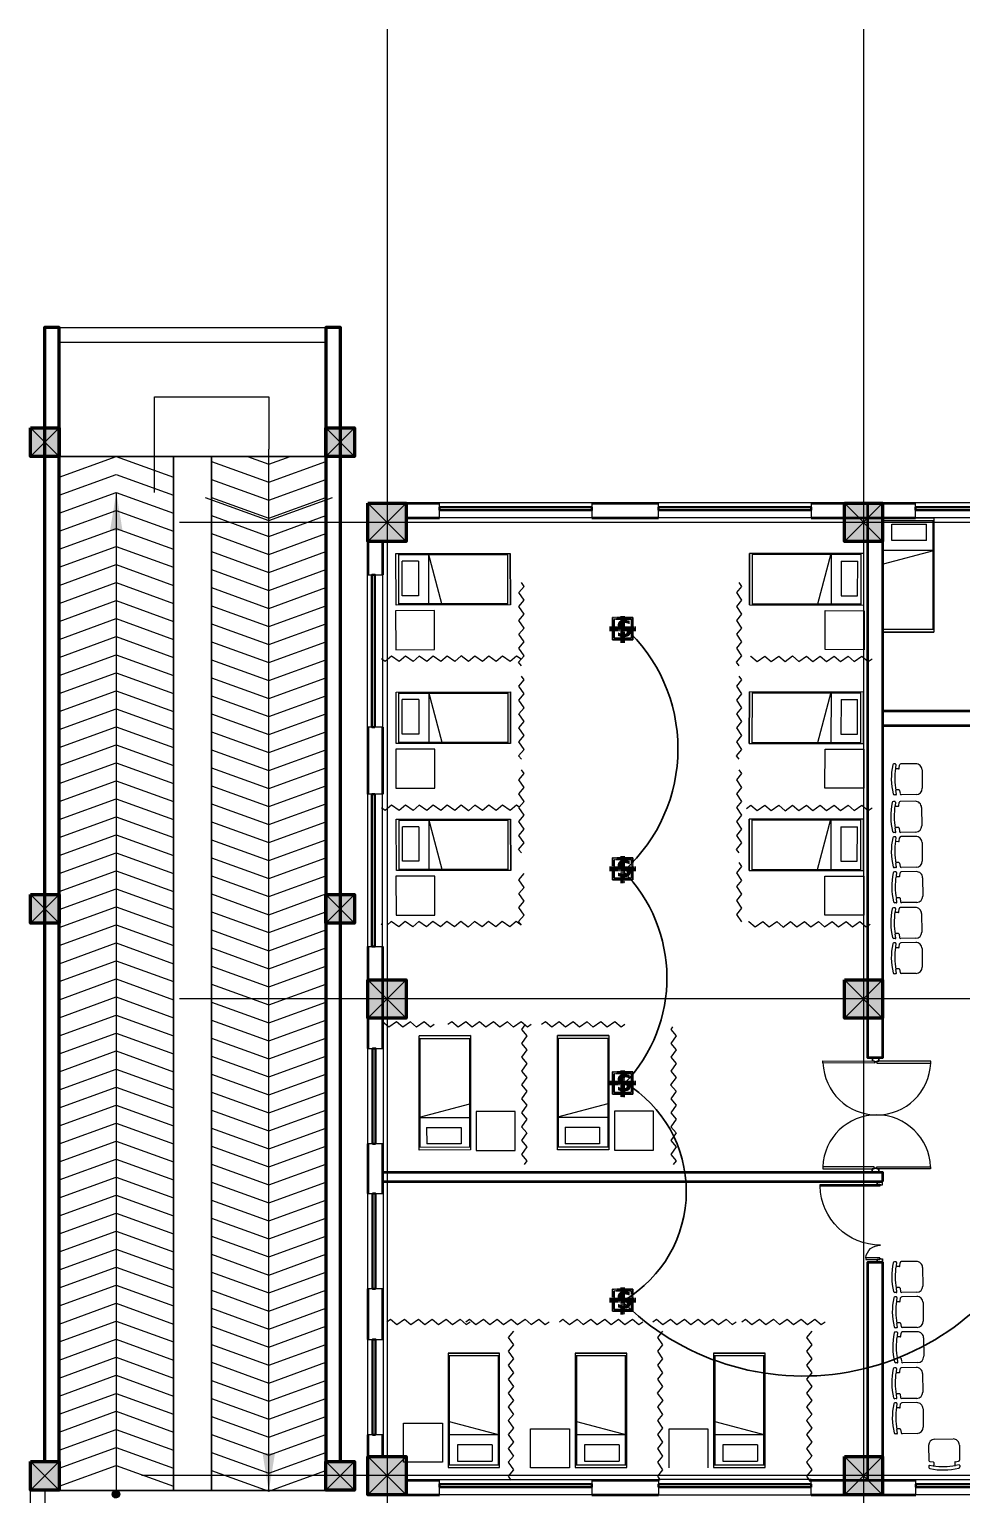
# Model space of a CAD drawing. Header units: millimetres. Extents: x 2399484 to 3337895, y 3598750 to 3969149.
# Drawn here: x 2501429 to 2516106, y 3671716 to 3694774 of the extents above; entities that cross this region are included whole.
import ezdxf

# ---------------------------------------------------------------- set-up
doc = ezdxf.new("R2010")
doc.units = ezdxf.units.MM
doc.header["$MEASUREMENT"] = 0
doc.linetypes.add('CENTER', pattern=[2, 1.25, -0.25, 0.25, -0.25])
for name, color, linetype, lineweight in [('centreline', 52, 'CENTER', 5), ('Column-0.5', 14, 'Continuous', 50), ('Dimension- 0.15', 114, 'Continuous', 15), ('door', 41, 'Continuous', 5), ('Door Opening-0.09', 253, 'Continuous', 9), ('Furniture Hospital-0.09', 44, 'Continuous', 9), ('Hatch', 9, 'Continuous', 9), ('hatch-1', 53, 'Continuous', 15), ('Sill Level', 140, 'Continuous', 20), ('stairs', 6, 'Continuous', 25), ('WALL 0.2', 7, 'Continuous', 20), ('wall 0.4', 7, 'Continuous', 40), ('Wall-0.5', 7, 'Continuous', 50), ('WINDOW', 152, 'Continuous', 30), ('Windows Plan', 152, 'Continuous', 35)]:
    doc.layers.add(name, color=color, linetype=linetype, lineweight=lineweight)
doc.layers.add('conduit for speaker', color=100, linetype='Continuous')
doc.layers.add('Speaker', color=200, linetype='CENTER')
doc.styles.add('5P2', font='verdana.ttf', dxfattribs={"height": 500})
doc.styles.get("Standard").update_dxf_attribs({"font": 'arial.ttf'})
doc.linetypes.add('ZIGZAG', pattern='A,0.0001,-0.2,[131,ltypeshp.shx,S=0.2,R=0,X=-0.2,Y=0],-0.4,[131,ltypeshp.shx,S=0.2,R=180,X=0.2,Y=0],-0.2', length=0.8001)
doc.dimstyles.get("Standard").update_dxf_attribs({"dimtxt": 500, "dimasz": 100, "dimexe": 100, "dimexo": 200, "dimgap": 0.09, "dimtad": 0, "dimtoh": 1, "dimdec": 0, "dimzin": 0, "dimdsep": 46, "dimtxsty": 'Standard', "dimblk": 'DOT', "dimcen": 0, "dimclrd": 256, "dimclre": 256, "dimclrt": 256, "dimadec": 0, "dimazin": 0, "dimtfac": 1, "dimtdec": 0, "dimtofl": 0, "dimtmove": 0, "dimatfit": 3, "dimfxl": 1, "dimtolj": 1, "dimtzin": 0, "dimlwd": -1, "dimlwe": -1, "dimarcsym": 1})

# ---------------------------------------------------------------- blocks, each defined once
blk = doc.blocks.new('2ft column')
at = {"layer": 'Hatch', "ltscale": 5}
h = blk.add_hatch(color=256, dxfattribs=at)
h.dxf.hatch_style = 1
h.paths.add_polyline_path([(2207385, 4176559), (2207985, 4176559), (2207985, 4175959), (2207385, 4175959)])
at = {"layer": 'Column-0.5', "ltscale": 5}
blk.add_lwpolyline([(2207385, 4176559), (2207985, 4176559), (2207985, 4175959), (2207385, 4175959)], close=True, dxfattribs=at)
at = {"layer": 'Defpoints', "ltscale": 5}
for points in [[(2207985, 4176559), (2207385, 4175959)], [(2207985, 4175959), (2207385, 4176559)]]:
    blk.add_lwpolyline(points, dxfattribs=at)
blk = doc.blocks.new('main grid')
at = {"layer": 'centreline', "ltscale": 5}
for p, q in [((2518911, 4018930), (2518911, 3987284)), ((2526411, 4018930), (2526411, 3987284)), ((2559988, 4011172), (2515645, 4011172)), ((2559988, 4003672), (2515645, 4003672)), ((2559388, 3996172), (2515045, 3996172)), ((2559988, 3996172), (2515645, 3996172))]:
    blk.add_line(p, q, dxfattribs=at)
at = {"layer": 'Hatch'}
for p in [(311226, -165087), (318726, -165087), (311226, -172587), (318726, -172587), (311226, -180087), (318726, -180087)]:
    blk.add_blockref('2ft column', p, dxfattribs=at)
blk = doc.blocks.new('_Dot')
at = {"color": 0, "linetype": 'ByBlock', "lineweight": -2}
blk.add_line((-0.5, 0), (-1, 0), dxfattribs=at)
at = {"color": 0, "linetype": 'ByBlock', "lineweight": -3, "const_width": 0.5}
blk.add_lwpolyline([(-0.25, 0, 1), (0.25, 0, 1)], format="xyb", close=True, dxfattribs=at)
blk = doc.blocks.new('BED')
at = {"layer": 'Furniture Hospital-0.09'}
for p, q in [((-2.12, 0.475), (-2.12, -0.475)), ((-2.12, -0.475), (-2.12, 0.475)), ((-0.008, 0.475), (-2.12, 0.475)), ((-2.07, 0.475), (-2.07, -0.475)), ((-0.058, 0.455), (-2.07, 0.455)), ((-0.855, -0.455), (-0.61, 0.475)), ((-0.61, 0.475), (-0.61, -0.455)), ((-0.425, 0.336), (-0.426, -0.303)), ((-0.425, 0.336), (-0.121, 0.336)), ((-0.121, -0.303), (-0.121, 0.336)), ((-0.058, -0.475), (-0.058, 0.475)), ((-0.008, -0.475), (-0.008, 0.475)), ((-2.12, -0.475), (-0.008, -0.475)), ((-2.07, -0.455), (-0.058, -0.455)), ((-0.426, -0.303), (-0.121, -0.303))]:
    blk.add_line(p, q, dxfattribs=at)
blk = doc.blocks.new("door 5'")
at = {"layer": 'door', "ltscale": 1000}
for points in [[(2177525, 4317078), (2177525, 4317062), (2177516, 4317062), (2177516, 4317020), (2177473, 4317020), (2177474, 4317105)], [(2177525, 4317062), (2177525, 4317105), (2177474, 4317105), (2177473, 4317020)], [(2177473, 4317020), (2177516, 4317020)], [(2177474, 4317105), (2177516, 4317105)], [(2178697, 4316120), (2178697, 4317060), (2178671, 4317060), (2178671, 4316120), (2178697, 4316120)], [(2178689, 4317076), (2178689, 4317060), (2178697, 4317060), (2178697, 4317018), (2178740, 4317018), (2178740, 4317104)], [(2178689, 4317060), (2178689, 4317104), (2178740, 4317104), (2178740, 4317018)], [(2178740, 4317018), (2178697, 4317018)]]:
    blk.add_lwpolyline(points, dxfattribs=at)
blk.add_lwpolyline([(2177516, 4316839), (2177516, 4317062), (2177543, 4317062), (2177543, 4316839)], close=True, dxfattribs=at)
at = {"layer": 'Door Opening-0.09', "ltscale": 1000}
for centre, radius, start, end in [((2177516, 4317062), 224, 276.6944, 2.344), ((2178697, 4317076), 957, 180.3416, 268.4244)]:
    blk.add_arc(centre, radius, start, end, dxfattribs=at)
at = {"layer": 'WINDOW', "ltscale": 5}
blk.add_line((2177474, 4317104), (2177474, 4317104), dxfattribs=at)
blk = doc.blocks.new('MAIN DOOR')
at = {"layer": 'door', "ltscale": 1000}
for points in [[(2313.47, 188.53), (2347.4, 188.53), (2347.4, 187.28), (2313.47, 187.28)], [(2381.32, 188.53), (2348.88, 188.53), (2348.88, 187.28), (2381.32, 187.28)]]:
    blk.add_lwpolyline(points, close=True, dxfattribs=at)
for points in [[(2346.08, 190.6), (2346.08, 188.53)], [(2348.88, 188.12), (2347.4, 188.12), (2347.4, 188.53), (2346.08, 188.53), (2346.08, 190.6), (2350.2, 190.6)], [(2347.4, 188.12), (2348.88, 188.12), (2348.88, 188.53), (2350.2, 188.53), (2350.2, 190.6), (2346.08, 190.6)], [(2350.2, 190.6), (2350.2, 188.53)], [(2313.41, 120.66), (2347.33, 120.66), (2347.33, 121.91), (2313.41, 121.91), (2313.41, 120.66)], [(2348.82, 121.07), (2347.33, 121.07), (2347.33, 120.66), (2346.01, 120.66), (2346.01, 118.6), (2350.14, 118.6)], [(2347.33, 121.07), (2348.82, 121.07), (2348.82, 120.66), (2350.14, 120.66), (2350.14, 118.6), (2346.01, 118.6)], [(2346.01, 118.6), (2346.01, 120.66)], [(2381.26, 120.66), (2348.82, 120.66), (2348.82, 121.91), (2381.26, 121.91), (2381.26, 120.66)], [(2350.14, 118.6), (2350.14, 120.66)]]:
    blk.add_lwpolyline(points, dxfattribs=at)
at = {"layer": 'Door Opening-0.09', "ltscale": 1000}
for centre, radius, start, end in [((2347.4, 188.53), 33.94, 182.11678, 357.88255), ((2347.33, 120.66), 33.95, 2.11669, 177.88264)]:
    blk.add_arc(centre, radius, start, end, dxfattribs=at)
at = {"layer": 'WINDOW', "ltscale": 5}
blk.add_line((2350.14, 190.6), (2350.14, 190.6), dxfattribs=at)
blk = doc.blocks.new('BCHAIR')
at = {"layer": 'Furniture Hospital-0.09'}
for p, q in [((-0.15, 0), (0.15, 0)), ((-0.25, -0.1), (-0.25, -0.342)), ((0.25, -0.1), (0.25, -0.342)), ((-0.25, -0.431), (-0.25, -0.454)), ((-0.239, -0.421), (-0.181, -0.429)), ((-0.179, -0.369), (-0.232, -0.362)), ((-0.17, -0.379), (-0.17, -0.419)), ((0.17, -0.379), (0.17, -0.419)), ((0.179, -0.369), (0.232, -0.362)), ((0.239, -0.421), (0.181, -0.429)), ((0.25, -0.431), (0.25, -0.454))]:
    blk.add_line(p, q, dxfattribs=at)
for centre, radius, start, end in [((-0.15, -0.1), 0.1, 90, 180), ((0.15, -0.1), 0.1, 360, 90), ((-0.23, -0.342), 0.02, 180, 262.875), ((-0.24, -0.431), 0.01, 82.875, 180), ((-0.23, -0.454), 0.02, 180, 257.4986), ((0, 0.583), 1.083, 257.4986, 282.5014), ((-0.18, -0.419), 0.01, 262.875, 0), ((0, 0.594), 1.039, 259.9886, 280.0345), ((-0.18, -0.379), 0.01, 0, 82.875), ((0.18, -0.379), 0.01, 97.125, 180), ((0.18, -0.419), 0.01, 180, 277.125), ((0.23, -0.342), 0.02, 277.125, 360), ((0.23, -0.454), 0.02, 282.5014, 0), ((0.24, -0.431), 0.01, 0, 97.125)]:
    blk.add_arc(centre, radius, start, end, dxfattribs=at)
blk = doc.blocks.new('w1')
at = {"layer": 'Sill Level'}
blk.add_lwpolyline([(2460641, 3827503), (2460641, 3825103), (2460401, 3825103), (2460401, 3827503)], close=True, dxfattribs=at)
at = {"layer": 'Windows Plan'}
blk.add_lwpolyline([(2460521, 3825103), (2460521, 3827503), (2460473, 3827503), (2460473, 3825103)], close=True, dxfattribs=at)
blk = doc.blocks.new('w2')
at = {"layer": 'Sill Level'}
blk.add_lwpolyline([(2444138, 3818930), (2445638, 3818930), (2445638, 3818690), (2444138, 3818690)], close=True, dxfattribs=at)
at = {"layer": 'Windows Plan'}
blk.add_lwpolyline([(2445638, 3818810), (2444138, 3818810), (2444138, 3818762), (2445638, 3818762)], close=True, dxfattribs=at)
blk = doc.blocks.new('Speaker')
at = {"layer": 'Speaker', "ltscale": 3}
for p, q in [((1442033.3, -1133785.1), (1442033.3, -1133947.9)), ((1442043.3, -1133785.1), (1442043.3, -1133947.9)), ((1442053.3, -1133785.6), (1442053.3, -1133947.9)), ((1441963.2, -1133871.7), (1442122.2, -1133871.7)), ((1441963.9, -1133851.7), (1442123.7, -1133851.7)), ((1441964.3, -1133861.7), (1442123.3, -1133861.7))]:
    blk.add_line(p, q, dxfattribs=at)
for points in [[(1441980.9, -1133794.7), (1442105.8, -1133794.7), (1442105.8, -1133928.6), (1441980.9, -1133928.6)], [(1441990.9, -1133804.7), (1442095.8, -1133804.7), (1442095.8, -1133918.6), (1441990.9, -1133918.6)]]:
    blk.add_lwpolyline(points, close=True, dxfattribs=at)
at = {"layer": 'Speaker', "ltscale": 3, "insert": (1442003.5, -1133810.2), "char_height": 99.941, "width": 119.93, "attachment_point": 1, "style": '5P2'}
blk.add_mtext('{\\fVerdana|b1|i0|c0|p34;S}', dxfattribs=at)
blk = doc.blocks.new('RAMP23')
at = {"layer": 'Dimension- 0.15', "ltscale": 5}
h = blk.add_hatch(dxfattribs=at)
h.set_pattern_fill('ANSI31', color=256, scale=25.555556, angle=90)
h.set_pattern_definition([(135, (1623697.9227, 1877740.101), (-2.258813329, -2.258813329), [])])
h.paths.add_polyline_path([(2418321, 3996255), (2418380, 3996255), (2418380, 3996196, -0.414214)])
h.paths.add_polyline_path([(2418321, 3996255, -0.414214), (2418380, 3996314), (2418380, 3996255)])
h.paths.add_polyline_path([(2418380, 3996255), (2418380, 3996314, -0.414214), (2418439, 3996255)])
h.paths.add_polyline_path([(2418380, 3996196), (2418380, 3996255), (2418439, 3996255, -0.414214)])
blk.add_lwpolyline([(2418984, 4012016), (2418984, 4013523), (2420784, 4013523), (2420784, 4012700)], dxfattribs=at)
blk.add_circle((2418380, 3996255), 59.1, dxfattribs=at)
at = {"layer": 'hatch-1', "color": 4, "lineweight": 0, "ltscale": 5}
for points in [[(2417484, 4012256), (2418384, 4012583), (2419284, 4012256)], [(2420447, 4012583), (2420784, 4012460), (2421122, 4012583)], [(2419884, 4012503), (2420784, 4012177), (2421684, 4012503)], [(2417484, 4011973), (2418384, 4012299), (2419284, 4011973)], [(2419884, 4012220), (2420784, 4011893), (2421684, 4012220)], [(2417484, 4011689), (2418384, 4012016), (2419284, 4011689)], [(2419782, 4011938), (2420784, 4011574), (2421787, 4011938)], [(2419884, 4011936), (2420784, 4011610), (2421684, 4011936)], [(2417484, 4011406), (2418384, 4011732), (2419284, 4011406)], [(2417484, 4011122), (2418384, 4011449), (2419284, 4011122)], [(2419884, 4011653), (2420784, 4011326), (2421684, 4011653)], [(2419884, 4011369), (2420784, 4011043), (2421684, 4011369)], [(2417484, 4010839), (2418384, 4011165), (2419284, 4010839)], [(2419884, 4011086), (2420784, 4010759), (2421684, 4011086)], [(2417484, 4010555), (2418384, 4010882), (2419284, 4010555)], [(2419884, 4010802), (2420784, 4010476), (2421684, 4010802)], [(2417484, 4010272), (2418384, 4010598), (2419284, 4010272)], [(2419884, 4010519), (2420784, 4010192), (2421684, 4010519)], [(2417484, 4009988), (2418384, 4010315), (2419284, 4009988)], [(2419884, 4010235), (2420784, 4009909), (2421684, 4010235)], [(2417484, 4009705), (2418384, 4010031), (2419284, 4009705)], [(2419884, 4009952), (2420784, 4009625), (2421684, 4009952)], [(2417484, 4009421), (2418384, 4009748), (2419284, 4009421)], [(2419884, 4009668), (2420784, 4009342), (2421684, 4009668)], [(2417484, 4009138), (2418384, 4009464), (2419284, 4009138)], [(2419884, 4009385), (2420784, 4009058), (2421684, 4009385)], [(2417484, 4008854), (2418384, 4009181), (2419284, 4008854)], [(2417484, 4008571), (2418384, 4008897), (2419284, 4008571)], [(2419884, 4009101), (2420784, 4008775), (2421684, 4009101)], [(2419884, 4008818), (2420784, 4008491), (2421684, 4008818)], [(2417484, 4008287), (2418384, 4008614), (2419284, 4008287)], [(2419884, 4008534), (2420784, 4008208), (2421684, 4008534)], [(2417484, 4008004), (2418384, 4008330), (2419284, 4008004)], [(2419884, 4008251), (2420784, 4007924), (2421684, 4008251)], [(2417484, 4007721), (2418384, 4008047), (2419284, 4007721)], [(2417484, 4007437), (2418384, 4007763), (2419284, 4007437)], [(2419884, 4007967), (2420784, 4007641), (2421684, 4007967)], [(2419884, 4007684), (2420784, 4007357), (2421684, 4007684)], [(2417484, 4007154), (2418384, 4007480), (2419284, 4007154)], [(2419884, 4007400), (2420784, 4007074), (2421684, 4007400)], [(2417484, 4006870), (2418384, 4007196), (2419284, 4006870)], [(2419884, 4007117), (2420784, 4006791), (2421684, 4007117)], [(2417484, 4006587), (2418384, 4006913), (2419284, 4006587)], [(2419884, 4006833), (2420784, 4006507), (2421684, 4006833)], [(2417484, 4006303), (2418384, 4006629), (2419284, 4006303)], [(2419884, 4006550), (2420784, 4006224), (2421684, 4006550)], [(2417484, 4006020), (2418384, 4006346), (2419284, 4006020)], [(2419884, 4006266), (2420784, 4005940), (2421684, 4006266)], [(2417484, 4005736), (2418384, 4006062), (2419284, 4005736)], [(2419884, 4005983), (2420784, 4005657), (2421684, 4005983)], [(2417484, 4005453), (2418384, 4005779), (2419284, 4005453)], [(2419884, 4005699), (2420784, 4005373), (2421684, 4005699)], [(2417484, 4005169), (2418384, 4005495), (2419284, 4005169)], [(2417484, 4004886), (2418384, 4005212), (2419284, 4004886)], [(2419884, 4005416), (2420784, 4005090), (2421684, 4005416)], [(2419884, 4005132), (2420784, 4004806), (2421684, 4005132)], [(2417484, 4004602), (2418384, 4004928), (2419284, 4004602)], [(2419884, 4004849), (2420784, 4004523), (2421684, 4004849)], [(2417484, 4004319), (2418384, 4004645), (2419284, 4004319)], [(2419884, 4004565), (2420784, 4004239), (2421684, 4004565)], [(2417484, 4004035), (2418384, 4004361), (2419284, 4004035)], [(2419884, 4004282), (2420784, 4003956), (2421684, 4004282)], [(2417484, 4003752), (2418384, 4004078), (2419284, 4003752)], [(2417484, 4003752), (2418384, 4004078), (2419284, 4003752)], [(2419884, 4003998), (2420784, 4003672), (2421684, 4003998)], [(2417484, 4003468), (2418384, 4003794), (2419284, 4003468)], [(2419884, 4003715), (2420784, 4003389), (2421684, 4003715)], [(2417484, 4003185), (2418384, 4003511), (2419284, 4003185)], [(2419884, 4003431), (2420784, 4003105), (2421684, 4003431)], [(2417484, 4002901), (2418384, 4003228), (2419284, 4002901)], [(2419884, 4003148), (2420784, 4002822), (2421684, 4003148)], [(2417484, 4002618), (2418384, 4002944), (2419284, 4002618)], [(2419884, 4002864), (2420784, 4002538), (2421684, 4002864)], [(2417484, 4002334), (2418384, 4002661), (2419284, 4002334)], [(2419884, 4002581), (2420784, 4002255), (2421684, 4002581)], [(2417484, 4002051), (2418384, 4002377), (2419284, 4002051)], [(2419884, 4002298), (2420784, 4001971), (2421684, 4002298)], [(2417484, 4001767), (2418384, 4002094), (2419284, 4001767)], [(2419884, 4002014), (2420784, 4001688), (2421684, 4002014)], [(2417484, 4001484), (2418384, 4001810), (2419284, 4001484)], [(2417484, 4001200), (2418384, 4001527), (2419284, 4001200)], [(2419884, 4001731), (2420784, 4001404), (2421684, 4001731)], [(2419884, 4001447), (2420784, 4001121), (2421684, 4001447)], [(2417484, 4000917), (2418384, 4001243), (2419284, 4000917)], [(2419884, 4001164), (2420784, 4000837), (2421684, 4001164)], [(2417484, 4000633), (2418384, 4000960), (2419284, 4000633)], [(2419884, 4000880), (2420784, 4000554), (2421684, 4000880)], [(2417484, 4000350), (2418384, 4000676), (2419284, 4000350)], [(2419884, 4000597), (2420784, 4000270), (2421684, 4000597)], [(2417484, 4000066), (2418384, 4000393), (2419284, 4000066)], [(2419884, 4000313), (2420784, 3999987), (2421684, 4000313)], [(2417484, 3999783), (2418384, 4000109), (2419284, 3999783)], [(2419884, 4000030), (2420784, 3999703), (2421684, 4000030)], [(2417484, 3999499), (2418384, 3999826), (2419284, 3999499)], [(2419884, 3999746), (2420784, 3999420), (2421684, 3999746)], [(2417484, 3999216), (2418384, 3999542), (2419284, 3999216)], [(2419884, 3999463), (2420784, 3999136), (2421684, 3999463)], [(2417484, 3998932), (2418384, 3999259), (2419284, 3998932)], [(2419884, 3999179), (2420784, 3998853), (2421684, 3999179)], [(2417484, 3998649), (2418384, 3998975), (2419284, 3998649)], [(2419884, 3998896), (2420784, 3998569), (2421684, 3998896)], [(2417484, 3998365), (2418384, 3998692), (2419284, 3998365)], [(2419884, 3998612), (2420784, 3998286), (2421684, 3998612)], [(2417484, 3998082), (2418384, 3998408), (2419284, 3998082)], [(2419884, 3998329), (2420784, 3998002), (2421684, 3998329)], [(2417484, 3997798), (2418384, 3998125), (2419284, 3997798)], [(2417484, 3997515), (2418384, 3997841), (2419284, 3997515)], [(2419884, 3998045), (2420784, 3997719), (2421684, 3998045)], [(2419884, 3997762), (2420784, 3997435), (2421684, 3997762)], [(2417484, 3997231), (2418384, 3997558), (2419284, 3997231)], [(2419884, 3997478), (2420784, 3997152), (2421684, 3997478)], [(2417484, 3996948), (2418384, 3997274), (2419284, 3996948)], [(2419884, 3997195), (2420784, 3996868), (2421684, 3997195)], [(2417484, 3996664), (2418384, 3996991), (2419284, 3996664)], [(2419884, 3996911), (2420784, 3996585), (2421684, 3996911)], [(2417484, 3996381), (2418384, 3996707), (2419284, 3996381)], [(2417484, 3996381), (2418384, 3996707), (2419284, 3996381)], [(2419884, 3996628), (2420784, 3996301), (2421684, 3996628)]]:
    blk.add_lwpolyline(points, dxfattribs=at)
at = {"layer": 'stairs', "ltscale": 5}
for points in [[(2417484, 4012583), (2421684, 4012583)], [(2419284, 3996313), (2419284, 4012583)], [(2419884, 3996313), (2419884, 4012583)], [(2417484, 3996313), (2421684, 3996313)]]:
    blk.add_lwpolyline(points, dxfattribs=at)
at = {"layer": 'WALL 0.2', "ltscale": 5}
for points in [[(2417484, 4014613), (2421684, 4014613)], [(2417484, 4014383), (2421684, 4014383)]]:
    blk.add_lwpolyline(points, dxfattribs=at)
at = {"layer": 'Wall-0.5', "ltscale": 5}
for points in [[(2417254, 3996768), (2417484, 3996768), (2417484, 4014613), (2417254, 4014613)], [(2421684, 3996768), (2421914, 3996768), (2421914, 4014613), (2421684, 4014613)]]:
    blk.add_lwpolyline(points, close=True, dxfattribs=at)
at = {"layer": 'Hatch', "xscale": 0.75, "yscale": 0.75, "zscale": 0.75}
for p in [(761496, 880614), (766146, 880614), (761496, 873271), (766146, 873271), (761496, 864349), (766146, 864349)]:
    blk.add_blockref('2ft column', p, dxfattribs=at)
at = {"layer": 'Dimension- 0.15', "ltscale": 5}
for points, override in [([(2420784, 3996301), (2420784, 4012700)], {"dimasz": 600, "dimfxl": 500, "dimfxlon": 1}), ([(2418384, 4012016), (2418380, 3996313)], {"dimasz": 600, "dimgap": 0.09, "dimtad": 0, "dimfxl": 500, "dimfxlon": 1})]:
    blk.add_leader(points, dimstyle='Standard', override=override, dxfattribs=at)

msp = doc.modelspace()

# ---------------------------------------------------------------- linework, layer by layer
at = {"layer": 'conduit for speaker', "ltscale": 5}
for centre, radius, start, end in [((2509046.3, 3683453.5), 2593.5, 312.40258, 47.59742), ((2509061.8, 3679846.5), 2403.7, 316.14712, 44.7403), ((2509780.3, 3676489.6), 1990.4, 300.65718, 58.92354), ((2513610.6, 3677622.1), 4039.1, 224.77245, 335.36679)]:
    msp.add_arc(centre, radius, start, end, dxfattribs=at)
at = {"layer": 'Furniture Hospital-0.09'}
for points in [[(2507809.1, 3685013.3), (2507808.3, 3685626.7), (2507195, 3685625.9), (2507195.7, 3685012.6)], [(2513956.3, 3685013.3), (2513957.1, 3685626.7), (2514570.4, 3685625.9), (2514569.7, 3685012.6)], [(2507811.8, 3682835.3), (2507811, 3683448.7), (2507197.7, 3683447.9), (2507198.5, 3682834.6)], [(2513953.6, 3682835.3), (2513954.4, 3683448.7), (2514567.7, 3683447.9), (2514566.9, 3682834.6)], [(2507814.3, 3680835.3), (2507813.5, 3681448.7), (2507200.2, 3681447.9), (2507201, 3680834.6)], [(2513951.1, 3680835.3), (2513951.8, 3681448.7), (2514565.2, 3681447.9), (2514564.4, 3680834.6)], [(2509076.1, 3677747.8), (2508462.7, 3677747.1), (2508463.5, 3677133.7), (2509076.8, 3677134.5)], [(2511254.1, 3677750.6), (2510640.7, 3677749.8), (2510641.5, 3677136.5), (2511254.8, 3677137.2)], [(2507320.7, 3672840.4), (2507934, 3672840.4), (2507934, 3672227), (2507320.7, 3672227)], [(2509320.7, 3672751.5), (2509934, 3672751.5), (2509934, 3672138.2), (2509320.7, 3672138.2)]]:
    msp.add_lwpolyline(points, close=True, dxfattribs=at)
msp.add_lwpolyline([(2511498.7, 3672138.2), (2511498.7, 3672751.5), (2512112, 3672751.5), (2512112, 3672138.2)], dxfattribs=at)
at = {"layer": 'WALL 0.2', "ltscale": 5}
for points in [[(2506759.8, 3665008), (2501428.6, 3668583.9), (2501448.5, 3671787.9)], [(2506915, 3665177.7), (2501659.7, 3668684.3), (2501678.5, 3671785.5)]]:
    msp.add_lwpolyline(points, dxfattribs=at)
at = {"layer": 'wall 0.4', "ltscale": 5}
for p, q in [((2507359.8, 3687316.3), (2507884.8, 3687316.3)), ((2510284.8, 3687316.3), (2511334.8, 3687316.3)), ((2513734.8, 3687316.3), (2515378.5, 3687316.3)), ((2507359.8, 3687086.3), (2507884.8, 3687086.3)), ((2510284.8, 3687086.3), (2511334.8, 3687086.3)), ((2513734.8, 3687086.3), (2515378.5, 3687086.3)), ((2506759.8, 3686716.3), (2506759.8, 3686191.3)), ((2506989.8, 3686716.3), (2506989.8, 3686191.3)), ((2506759.8, 3683791.3), (2506759.8, 3682741.3)), ((2506989.8, 3683791.3), (2506989.8, 3682741.3)), ((2517053.1, 3683816.3), (2514859.8, 3683816.3)), ((2506759.8, 3680341.3), (2506759.8, 3678738.5)), ((2506989.8, 3680341.3), (2506989.8, 3678738.5)), ((2506759.8, 3677238.5), (2506759.8, 3676455.2)), ((2506989.8, 3677238.5), (2506989.8, 3676455.2)), ((2506759.8, 3674955.2), (2506759.8, 3674160.7)), ((2506989.8, 3674955.2), (2506989.8, 3674160.7)), ((2506759.8, 3672660.7), (2506759.8, 3672316.3)), ((2506989.8, 3672660.7), (2506989.8, 3672316.3)), ((2507359.8, 3671946.3), (2507884.8, 3671946.3)), ((2510284.8, 3671946.3), (2511334.8, 3671946.3)), ((2513705.3, 3671946.3), (2515384.8, 3671946.3)), ((2507359.8, 3671716.3), (2507884.8, 3671716.3)), ((2510284.8, 3671716.3), (2511334.8, 3671716.3)), ((2513734.8, 3671716.3), (2515384.8, 3671716.3))]:
    msp.add_line(p, q, dxfattribs=at)
for points in [[(2514859.8, 3687016.3), (2514859.8, 3678591.8), (2514629.8, 3678591.8), (2514629.8, 3687316.3)], [(2517053.1, 3683816), (2517053.1, 3684046.3), (2514859.8, 3684046.3)], [(2506989.8, 3676791.8), (2514859.8, 3676791.8), (2514859.8, 3676641.8)], [(2506989.8, 3676641.8), (2514859.8, 3676641.8)], [(2514629.8, 3671946.3), (2514629.8, 3675375.3), (2514862.8, 3675375.3)], [(2514859.8, 3675375.3), (2514859.8, 3671946.3)]]:
    msp.add_lwpolyline(points, dxfattribs=at)
at = {"layer": 'WINDOW', "linetype": 'ZIGZAG', "lineweight": 20, "ltscale": 0.5}
for points in [[(2509174.1, 3684760.1), (2509131.7, 3684815.9), (2509216.7, 3684916.9), (2509133.8, 3685036.7), (2509216.7, 3685135.3), (2509133.8, 3685255.1), (2509216.7, 3685353.7), (2509133.8, 3685473.5), (2509216.7, 3685572.1), (2509133.8, 3685691.9), (2509216.7, 3685790.5), (2509133.8, 3685910.3), (2509216.7, 3686008.9), (2509174.1, 3686070.4)], [(2512604, 3684760.1), (2512561.6, 3684815.9), (2512646.6, 3684916.9), (2512563.6, 3685036.7), (2512646.6, 3685135.3), (2512563.6, 3685255.1), (2512646.6, 3685353.7), (2512563.6, 3685473.5), (2512646.6, 3685572.1), (2512563.6, 3685691.9), (2512646.6, 3685790.5), (2512563.6, 3685910.3), (2512646.6, 3686008.9), (2512604, 3686070.4)], [(2509169.7, 3684861.1), (2509096.8, 3684911.6), (2508998.2, 3684828.6), (2508878.4, 3684911.6), (2508779.8, 3684828.6), (2508660, 3684911.6), (2508561.4, 3684828.6), (2508441.6, 3684911.6), (2508340.5, 3684826.5), (2508225.6, 3684913.6), (2508124.6, 3684828.6), (2508004.8, 3684911.6), (2507906.3, 3684828.6), (2507786.5, 3684911.6), (2507687.9, 3684828.6), (2507568.1, 3684911.6), (2507469.5, 3684828.6), (2507349.7, 3684911.6), (2507251.1, 3684828.6), (2507131.3, 3684911.6), (2507032.7, 3684828.6), (2506971.2, 3684871.2)], [(2512779.7, 3684905.8), (2512788.2, 3684911.6), (2512886.7, 3684828.6), (2513006.6, 3684911.6), (2513105.1, 3684828.6), (2513224.9, 3684911.6), (2513326.1, 3684826.5), (2513440.9, 3684913.6), (2513541.9, 3684828.6), (2513661.7, 3684911.6), (2513760.3, 3684828.6), (2513880.1, 3684911.6), (2513978.7, 3684828.6), (2514098.5, 3684911.6), (2514197.1, 3684828.6), (2514316.9, 3684911.6), (2514415.4, 3684828.6), (2514535.2, 3684911.6), (2514633.8, 3684828.6), (2514695.3, 3684871.2)], [(2509174.1, 3683287.6), (2509131.7, 3683343.4), (2509216.7, 3683444.4), (2509133.8, 3683564.2), (2509216.7, 3683662.8), (2509133.8, 3683782.6), (2509216.7, 3683881.2), (2509133.8, 3684001), (2509216.7, 3684099.6), (2509133.8, 3684219.4), (2509216.7, 3684318), (2509133.8, 3684437.8), (2509216.7, 3684536.4), (2509174.1, 3684597.9)], [(2512604, 3683287.6), (2512561.6, 3683343.4), (2512646.6, 3683444.4), (2512563.6, 3683564.2), (2512646.6, 3683662.8), (2512563.6, 3683782.6), (2512646.6, 3683881.2), (2512563.6, 3684001), (2512646.6, 3684099.6), (2512563.6, 3684219.4), (2512646.6, 3684318), (2512563.6, 3684437.8), (2512646.6, 3684536.4), (2512604, 3684597.9)], [(2509174.1, 3681814.1), (2509131.7, 3681869.9), (2509216.7, 3681970.9), (2509133.8, 3682090.7), (2509216.7, 3682189.3), (2509133.8, 3682309.1), (2509216.7, 3682407.7), (2509133.8, 3682527.5), (2509216.7, 3682626.1), (2509133.8, 3682745.9), (2509216.7, 3682844.5), (2509133.8, 3682964.3), (2509216.7, 3683062.9), (2509174.1, 3683124.4)], [(2512604, 3681814.1), (2512561.6, 3681869.9), (2512646.6, 3681970.9), (2512563.6, 3682090.7), (2512646.6, 3682189.3), (2512563.6, 3682309.1), (2512646.6, 3682407.7), (2512563.6, 3682527.5), (2512646.6, 3682626.1), (2512563.6, 3682745.9), (2512646.6, 3682844.5), (2512563.6, 3682964.3), (2512646.6, 3683062.9), (2512604, 3683124.4)], [(2509139.3, 3682534.1), (2509096.8, 3682563.6), (2508998.2, 3682480.7), (2508878.4, 3682563.6), (2508779.8, 3682480.7), (2508660, 3682563.6), (2508561.4, 3682480.7), (2508441.6, 3682563.6), (2508340.5, 3682478.5), (2508225.6, 3682565.7), (2508124.6, 3682480.7), (2508004.8, 3682563.6), (2507906.3, 3682480.7), (2507786.5, 3682563.6), (2507687.9, 3682480.7), (2507568.1, 3682563.6), (2507469.5, 3682480.7), (2507349.7, 3682563.6), (2507251.1, 3682480.7), (2507131.3, 3682563.6), (2507032.7, 3682480.7), (2506971.2, 3682523.2)], [(2512715.9, 3682513.6), (2512788.2, 3682563.6), (2512886.7, 3682480.7), (2513006.6, 3682563.6), (2513105.1, 3682480.7), (2513224.9, 3682563.6), (2513326.1, 3682478.5), (2513440.9, 3682565.7), (2513541.9, 3682480.7), (2513661.7, 3682563.6), (2513760.3, 3682480.7), (2513880.1, 3682563.6), (2513978.7, 3682480.7), (2514098.5, 3682563.6), (2514197.1, 3682480.7), (2514316.9, 3682563.6), (2514415.4, 3682480.7), (2514535.2, 3682563.6), (2514633.8, 3682480.7), (2514695.3, 3682523.2)], [(2509174.1, 3680678.7), (2509131.7, 3680734.6), (2509216.7, 3680835.6), (2509133.8, 3680955.4), (2509216.7, 3681054), (2509133.8, 3681173.8), (2509216.7, 3681272.3), (2509133.8, 3681392.2), (2509216.7, 3681490.7)], [(2512646.6, 3680728), (2512563.6, 3680847.8), (2512646.6, 3680946.4), (2512563.6, 3681066.2), (2512646.6, 3681164.8), (2512563.6, 3681284.6), (2512646.6, 3681383.1), (2512563.6, 3681503), (2512646.6, 3681601.5), (2512604, 3681663)], [(2506989.8, 3680676.7), (2506966, 3680693.2)], [(2509164.5, 3680683.1), (2509091.5, 3680733.6), (2508992.9, 3680650.6), (2508873.1, 3680733.6), (2508774.5, 3680650.6), (2508654.7, 3680733.6), (2508556.2, 3680650.6), (2508436.4, 3680733.6), (2508335.2, 3680648.5), (2508220.4, 3680735.6), (2508119.4, 3680650.6), (2507999.6, 3680733.6), (2507901, 3680650.6), (2507781.2, 3680733.6), (2507682.6, 3680650.6), (2507562.8, 3680733.6), (2507464.2, 3680650.6), (2507344.4, 3680733.6), (2507245.9, 3680650.6), (2507126.1, 3680733.6), (2507059.8, 3680677.8)], [(2512748.8, 3680727.8), (2512757.2, 3680733.6), (2512855.8, 3680650.6), (2512975.6, 3680733.6), (2513074.2, 3680650.6), (2513194, 3680733.6), (2513295.1, 3680648.5), (2513409.9, 3680735.6), (2513510.9, 3680650.6), (2513630.7, 3680733.6), (2513729.3, 3680650.6), (2513849.1, 3680733.6), (2513947.7, 3680650.6), (2514067.5, 3680733.6), (2514166.1, 3680650.6), (2514285.9, 3680733.6), (2514384.5, 3680650.6), (2514504.3, 3680733.6), (2514602.9, 3680650.6), (2514664.4, 3680693.2)], [(2507801.8, 3679112.9), (2507745.9, 3679070.5), (2507644.9, 3679155.5), (2507525.1, 3679072.5), (2507426.6, 3679155.5), (2507306.8, 3679072.5), (2507208.2, 3679155.5), (2507088.4, 3679072.5), (2506989.8, 3679155.5)], [(2509329.3, 3679112.9), (2509273.4, 3679070.5), (2509172.4, 3679155.5), (2509052.6, 3679072.5), (2508954.1, 3679155.5), (2508834.3, 3679072.5), (2508735.7, 3679155.5), (2508615.9, 3679072.5), (2508517.3, 3679155.5), (2508397.5, 3679072.5), (2508298.9, 3679155.5), (2508179.1, 3679072.5), (2508080.5, 3679155.5), (2508019, 3679112.9)], [(2509228.3, 3679108.5), (2509177.8, 3679035.6), (2509260.8, 3678937), (2509177.8, 3678817.2), (2509260.8, 3678718.6), (2509177.8, 3678598.8), (2509260.8, 3678500.2), (2509177.8, 3678380.4), (2509262.9, 3678279.3), (2509175.8, 3678164.4), (2509260.8, 3678063.4), (2509177.8, 3677943.6), (2509260.8, 3677845), (2509177.8, 3677725.2), (2509260.8, 3677626.7), (2509177.8, 3677506.9), (2509260.8, 3677408.3), (2509177.8, 3677288.5), (2509260.8, 3677189.9), (2509177.8, 3677070.1), (2509260.8, 3676971.5), (2509218.2, 3676910)], [(2510801.8, 3679112.9), (2510745.9, 3679070.5), (2510644.9, 3679155.5), (2510525.1, 3679072.5), (2510426.6, 3679155.5), (2510306.8, 3679072.5), (2510208.2, 3679155.5), (2510088.4, 3679072.5), (2509989.8, 3679155.5), (2509870, 3679072.5), (2509771.4, 3679155.5), (2509651.6, 3679072.5), (2509553, 3679155.5), (2509491.5, 3679112.9)], [(2511555.3, 3679078.1), (2511525.8, 3679035.6), (2511608.7, 3678937), (2511525.8, 3678817.2), (2511608.7, 3678718.6), (2511525.8, 3678598.8), (2511608.7, 3678500.2), (2511525.8, 3678380.4), (2511610.9, 3678279.3), (2511523.7, 3678164.4), (2511608.7, 3678063.4), (2511525.8, 3677943.6), (2511608.7, 3677845), (2511525.8, 3677725.2), (2511608.7, 3677626.7), (2511525.8, 3677506.9), (2511608.7, 3677408.3), (2511525.8, 3677288.5), (2511608.7, 3677189.9), (2511525.8, 3677070.1), (2511608.7, 3676971.5), (2511566.1, 3676910)], [(2507059, 3674438.1), (2507114.9, 3674480.5), (2507215.9, 3674395.5), (2507335.7, 3674478.4), (2507434.3, 3674395.5), (2507554.1, 3674478.4), (2507652.7, 3674395.5), (2507772.5, 3674478.4), (2507871.1, 3674395.5), (2507990.9, 3674478.4), (2508089.5, 3674395.5), (2508209.3, 3674478.4), (2508307.8, 3674395.5), (2508369.3, 3674438.1)], [(2508300.2, 3674438.2), (2508356.1, 3674480.6), (2508457.1, 3674395.6), (2508576.9, 3674478.6), (2508675.5, 3674395.6), (2508795.3, 3674478.6), (2508893.8, 3674395.6), (2509013.6, 3674478.6), (2509112.2, 3674395.6), (2509232, 3674478.6), (2509330.6, 3674395.6), (2509450.4, 3674478.6), (2509549, 3674395.6), (2509610.5, 3674438.2)], [(2509773.7, 3674438.2), (2509829.6, 3674480.6), (2509930.6, 3674395.6), (2510050.4, 3674478.6), (2510149, 3674395.6), (2510268.8, 3674478.6), (2510367.3, 3674395.6), (2510487.1, 3674478.6), (2510585.7, 3674395.6), (2510705.5, 3674478.6), (2510804.1, 3674395.6), (2510923.9, 3674478.6), (2511022.5, 3674395.6), (2511084, 3674438.2)], [(2511246.2, 3674438.2), (2511302.1, 3674480.6), (2511403.1, 3674395.6), (2511522.9, 3674478.6), (2511621.5, 3674395.6), (2511741.3, 3674478.6), (2511839.8, 3674395.6), (2511959.6, 3674478.6), (2512058.2, 3674395.6), (2512178, 3674478.6), (2512276.6, 3674395.6), (2512396.4, 3674478.6), (2512495, 3674395.6), (2512556.5, 3674438.2)], [(2512645.7, 3674438.2), (2512701.6, 3674480.6), (2512802.6, 3674395.6), (2512922.4, 3674478.6), (2513021, 3674395.6), (2513140.8, 3674478.6), (2513239.3, 3674395.6), (2513359.1, 3674478.6), (2513457.7, 3674395.6), (2513577.5, 3674478.6), (2513676.1, 3674395.6), (2513795.9, 3674478.6), (2513894.5, 3674395.6), (2513956, 3674438.2)], [(2509049.7, 3674290.2), (2508966.8, 3674191.6), (2509049.7, 3674071.8), (2508966.8, 3673973.2), (2509049.7, 3673853.4), (2508966.8, 3673754.8), (2509049.7, 3673635), (2508966.8, 3673536.5), (2509049.7, 3673416.7), (2508964.6, 3673315.5), (2509051.8, 3673200.7), (2508966.8, 3673099.7), (2509049.7, 3672979.9), (2508966.8, 3672881.3), (2509049.7, 3672761.5), (2508966.8, 3672662.9), (2509049.7, 3672543.1), (2508966.8, 3672444.5), (2509049.7, 3672324.7), (2508966.8, 3672226.1), (2509049.7, 3672106.3), (2508966.8, 3672007.8), (2509009.4, 3671946.3)], [(2511397.7, 3674290.2), (2511314.7, 3674191.6), (2511397.7, 3674071.8), (2511314.7, 3673973.2), (2511397.7, 3673853.4), (2511314.7, 3673754.8), (2511397.7, 3673635), (2511314.7, 3673536.5), (2511397.7, 3673416.7), (2511312.6, 3673315.5), (2511399.7, 3673200.7), (2511314.7, 3673099.7), (2511397.7, 3672979.9), (2511314.7, 3672881.3), (2511397.7, 3672761.5), (2511314.7, 3672662.9), (2511397.7, 3672543.1), (2511314.7, 3672444.5), (2511397.7, 3672324.7), (2511314.7, 3672226.1), (2511397.7, 3672106.3), (2511314.7, 3672007.8), (2511357.3, 3671946.3)], [(2513745.7, 3674290.2), (2513662.7, 3674191.6), (2513745.7, 3674071.8), (2513662.7, 3673973.2), (2513745.7, 3673853.4), (2513662.7, 3673754.8), (2513745.7, 3673635), (2513662.7, 3673536.5), (2513745.7, 3673416.7), (2513660.6, 3673315.5), (2513747.7, 3673200.7), (2513662.7, 3673099.7), (2513745.7, 3672979.9), (2513662.7, 3672881.3), (2513745.7, 3672761.5), (2513662.7, 3672662.9), (2513745.7, 3672543.1), (2513662.7, 3672444.5), (2513745.7, 3672324.7), (2513662.7, 3672226.1), (2513745.7, 3672106.3), (2513662.7, 3672007.8), (2513705.3, 3671946.3)]]:
    msp.add_lwpolyline(points, dxfattribs=at)

# ---------------------------------------------------------------- block references
at = {"layer": 'door', "xscale": -1, "rotation": 270}
msp.add_blockref("door 5'", (-1802244.1, 1497901.6), dxfattribs=at)
at = {"layer": 'Door Opening-0.09', "xscale": 25.0000182071143, "yscale": 25.0000182071143, "zscale": 25.0000182071143, "rotation": 179.9491575826777}
msp.add_blockref('MAIN DOOR', (2573456.5, 3681504.6), dxfattribs=at)
at = {"layer": 'Furniture Hospital-0.09', "zscale": 851.8518518849082}
for p, xscale, yscale, rotation in [((2515264.4, 3687092.9), -851.8518518849082, 851.8518518849081, 269.9280295148752), ((2507194.3, 3686119.1), -851.8518518849081, 851.8518518849083, 0.07196910721486205), ((2514571, 3686119.1), 851.8518518849082, 851.8518518849082, 359.9280295146831), ((2507197.1, 3683941.1), -851.8518518849081, 851.8518518849083, 0.07196910721486205), ((2514568.3, 3683941.1), 851.8518518849082, 851.8518518849082, 359.9280295146831), ((2507199.6, 3681941.1), -851.8518518849081, 851.8518518849083, 0.07196910721486205), ((2514565.8, 3681941.1), 851.8518518849082, 851.8518518849082, 359.9280295146831), ((2507970.3, 3677133.1), -851.8518518849081, 851.8518518849083, 90.07196910721487), ((2510148.3, 3677135.9), -851.8518518849081, 851.8518518849083, 90.07196910721487), ((2508427.3, 3672138.2), 851.8518518849082, 851.8518518849082, 270), ((2510427.3, 3672138.2), 851.8518518849082, 851.8518518849082, 270), ((2512605.3, 3672138.2), 851.8518518849082, 851.8518518849082, 270)]:
    msp.add_blockref('BED', p, dxfattribs=dict(at, xscale=xscale, yscale=yscale, rotation=rotation))
at = {"layer": 'Furniture Hospital-0.09', "color": 8, "linetype": 'Continuous', "xscale": 971.1111111110954, "yscale": 971.1111111110954, "zscale": 971.1111111110954}
for p, rotation in [((2515482.9, 3682977.5), 270.8219194309884), ((2515475, 3682385.5), 270.8219194309884), ((2515482.9, 3681832.5), 270.8219194309884), ((2515490.9, 3681279.6), 270.8219194309884), ((2515475, 3680715.9), 270.8219194309884), ((2515482.9, 3680163), 270.8219194309884), ((2515490.8, 3675145.7), 270.8219194309884), ((2515498.7, 3674592.8), 270.8219194309884), ((2515506.7, 3674039.8), 270.8219194309884), ((2515490.8, 3673476.1), 270.8219194309884), ((2515498.7, 3672923.2), 270.8219194309884), ((2515825.8, 3672590.6), 0.8219194309883305)]:
    msp.add_blockref('BCHAIR', p, dxfattribs=dict(at, rotation=rotation))
at = {"layer": 'Speaker', "ltscale": 3, "xscale": 2.6, "yscale": 2.6, "zscale": 2.6}
for p in [(-1238543.5, 6633383), (-1238543.5, 6629604.9), (-1238543.5, 6626234.7), (-1238543.5, 6622817.8)]:
    msp.add_blockref('Speaker', p, dxfattribs=at)
at = {"layer": 'wall 0.4'}
for name, p in [('main grid', (-11851, -324155.6)), ('RAMP23', (84414.2, -324530)), ('w1', (46348.8, -141311.6))]:
    msp.add_blockref(name, p, dxfattribs=at)
at = {"layer": 'wall 0.4', "rotation": 270}
for name, p in [('w1', (-1317218.1, 6147727.3)), ('w1', (-1313768.1, 6147727.3)), ('w1', (-1309724.4, 6147727.3)), ('w2', (-1311930.6, 6122876.3)), ('w2', (-1311930.6, 6120593)), ('w2', (-1311930.6, 6118298.4)), ('w1', (-1317218.1, 6132357.3)), ('w1', (-1309718.1, 6132357.3))]:
    msp.add_blockref(name, p, dxfattribs=at)
at = {"layer": 'wall 0.4', "xscale": -1}
for p, rotation in [((46348.8, 7507844.2), 180), ((6338837.7, 6132357.3), 90)]:
    msp.add_blockref('w1', p, dxfattribs=dict(at, rotation=rotation))

doc.saveas('drawing.dxf')
